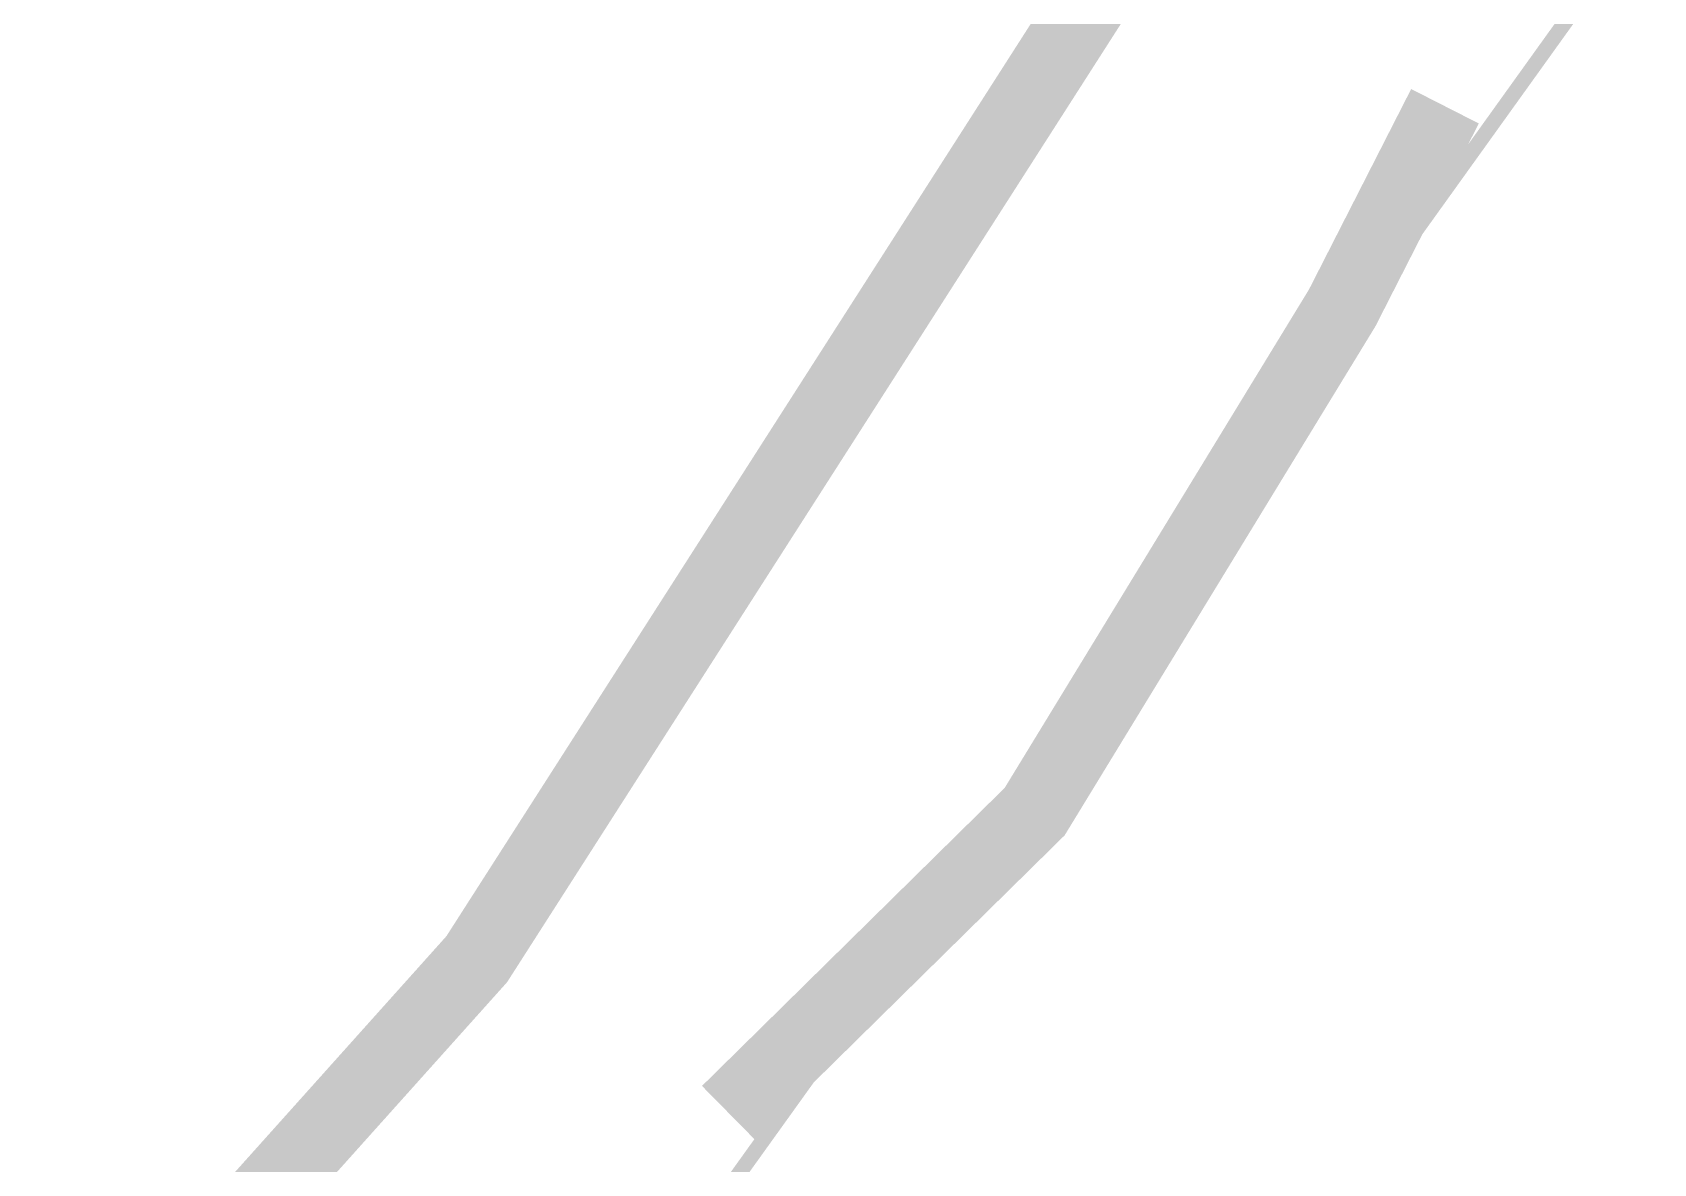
# Model space of a CAD drawing. Header units: metres. Extents: x 326467 to 340077, y 1811030 to 1824953.
# Drawn here: x 327604.8 to 327669.5, y 1814269.5 to 1814314.7 of the extents above; entities that cross this region are included whole.
import ezdxf

# ---------------------------------------------------------------- set-up
doc = ezdxf.new("R2010")
doc.units = ezdxf.units.M
doc.header["$MEASUREMENT"] = 0
for name, color, linetype in [('CRZ LINE FOR RIVER OR CREEK', 84, 'Continuous'), ('NDZ-200M FROM CRZ', 30, 'Continuous'), ('SURVEY PLOT BOUNDARY', 35, 'Continuous'), ('VILLAGE BOUNDARY', 212, 'Continuous')]:
    doc.layers.add(name, color=color, linetype=linetype)

# ---------------------------------------------------------------- blocks, each defined once
blk = doc.blocks.new('16')
at = {"layer": 'CRZ LINE FOR RIVER OR CREEK', "ltscale": 0.1, "const_width": 3.032, "flags": 128}
blk.add_lwpolyline([(327591.937, 1814243.581), (327622.521, 1814277.713), (327657.303, 1814332.029), (327673.722, 1814364.249), (327706.249, 1814388.258), (327761.563, 1814408.246), (327815.483, 1814411.46), (327847.921, 1814411.425), (327886.199, 1814446.036), (327904.905, 1814461.526), (327917.001, 1814457.39), (327916.923, 1814447.282), (327894.886, 1814405.517), (327889.076, 1814377.773), (327895.837, 1814334.232), (327883.865, 1814289.259), (327867.072, 1814273.804), (327923.292, 1814224.851), (327949.562, 1814199.67), (327989.275, 1814131.345), (328008.19, 1814119.384), (328039.758, 1814124.891), (328083.279, 1814115.773), (328132.531, 1814097.893)], dxfattribs=at)
at = {"layer": 'NDZ-200M FROM CRZ', "const_width": 3.032, "flags": 128}
blk.add_lwpolyline([(328132.531, 1814097.893), (328083.279, 1814115.773), (328039.758, 1814124.891), (328008.19, 1814119.384), (327989.275, 1814131.345), (327949.562, 1814199.67), (327923.292, 1814224.851), (327867.072, 1814273.804), (327883.865, 1814289.259), (327895.837, 1814334.232), (327889.076, 1814377.773), (327894.886, 1814405.517), (327916.923, 1814447.282), (327917.001, 1814457.39), (327904.905, 1814461.526), (327886.199, 1814446.036), (327847.921, 1814411.425), (327815.483, 1814411.46), (327761.563, 1814408.246), (327706.249, 1814388.258), (327673.722, 1814364.249), (327657.303, 1814332.029), (327622.521, 1814277.713), (327591.937, 1814243.581)], dxfattribs=at)
at = {"layer": 'SURVEY PLOT BOUNDARY', "lineweight": 18, "const_width": 0.606}
blk.add_lwpolyline([(327522.062, 1814094.517), (327620.297, 1814251.449), (327669.336, 1814319.806), (327681.495, 1814323.756), (327774.221, 1814290.694), (327802.425, 1814278.346), (327798.382, 1814278.378), (327846.798, 1814265.874), (327834.608, 1814257.881), (327834.327, 1814221.494), (327838.37, 1814221.463), (327834.296, 1814217.451), (327938.526, 1814103.434), (327986.629, 1814050.499), (328031.034, 1814042.07), (328103.673, 1814025.336), (328127.865, 1814017.063), (328135.919, 1814012.957), (328151.995, 1814000.703), (328160.048, 1813996.598), (328168.04, 1813984.406), (328171.832, 1813952.031), (328192.013, 1813947.832)], dxfattribs=at)
blk.add_lwpolyline([(327620.297, 1814251.449), (327522.062, 1814094.517), (327352.654, 1814144.344), (327516.161, 1814377.595), (327614.24, 1814514.311), (327711.851, 1814590.38), (327711.133, 1814497.39), (327754.664, 1814375.754), (327681.588, 1814335.885), (327681.495, 1814323.756), (327669.336, 1814319.806)], close=True, dxfattribs=at)
at = {"layer": 'VILLAGE BOUNDARY', "lineweight": 50, "const_width": 3.032}
blk.add_lwpolyline([(327632.58, 1814271.57), (327644.801, 1814283.606), (327657.084, 1814303.728), (327661.189, 1814311.783)], dxfattribs=at)

msp = doc.modelspace()

# ---------------------------------------------------------------- block references
msp.add_blockref('16', (0, 0))

doc.saveas('drawing.dxf')
